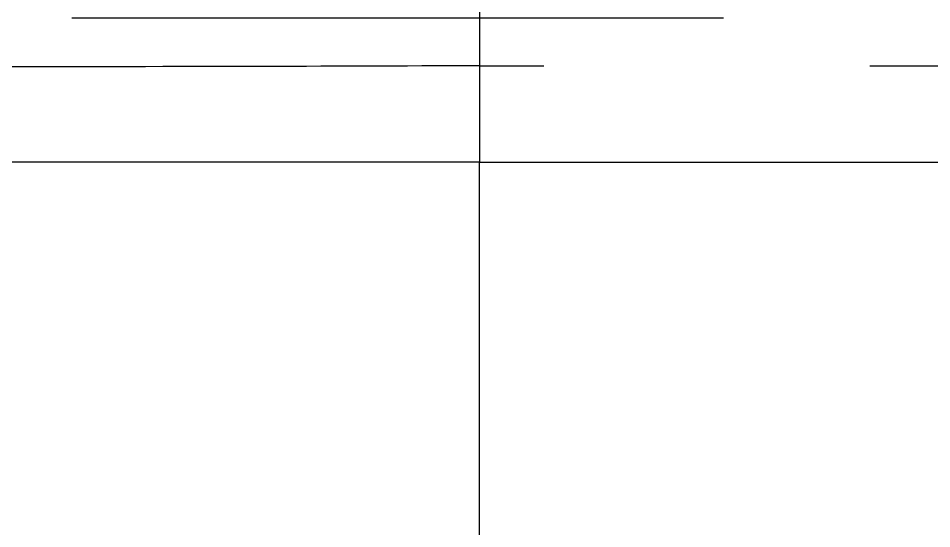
# Model space of a CAD drawing. Header units: millimetres. Extents: x 3819 to 4365, y -2661 to -1889.
# Drawn here: x 4171.083 to 4172.863, y -2173.737 to -2172.742 of the extents above; entities that cross this region are included whole.
import ezdxf

# ---------------------------------------------------------------- set-up
doc = ezdxf.new("R2010")
doc.units = ezdxf.units.MM
doc.header["$LTSCALE"] = 0.1
doc.linetypes.add('HIDDENX2', pattern=[19.05, 12.7, -6.35])
doc.layers.add('HIDDEN', color=8, linetype='HIDDENX2')

msp = doc.modelspace()

# ---------------------------------------------------------------- linework, layer by layer
at = {"layer": 'HIDDEN'}
for p, q in [((4171.9817, -2172.5832), (4171.9816, -2172.834)), ((4181.9819, -2172.7421), (4161.9814, -2172.7421)), ((4171.9817, -2172.8339), (4171.9815, -2173.0226)), ((4177.8218, -2172.8354), (4171.9817, -2172.8352)), ((4171.9815, -2173.0226), (4163.3776, -2173.0213)), ((4171.9816, -2173.0226), (4177.8962, -2173.0234)), ((4171.9816, -2174.2029), (4171.9816, -2173.0226))]:
    msp.add_line(p, q, dxfattribs=at)
for centre, radius, start, end in [((4171.1318, -1968.1406), 204.6953, 269.962006, 270.111889), ((4171.2759, -2037.1067), 135.729, 270.107887, 270.297897)]:
    msp.add_arc(centre, radius, start, end, dxfattribs=at)

doc.saveas('drawing.dxf')
